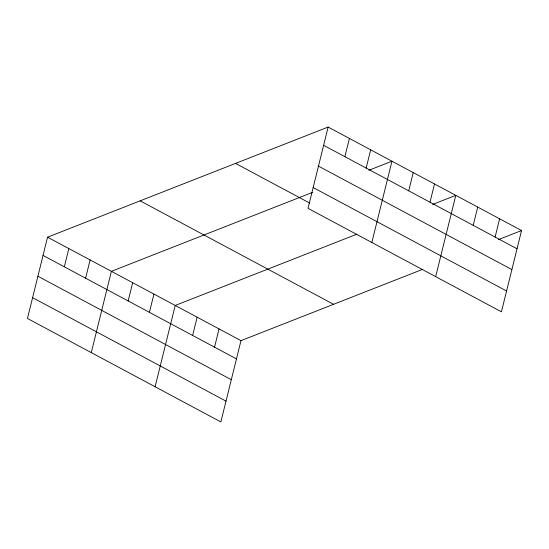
<?xml version="1.0" encoding="UTF-8"?>
<svg xmlns="http://www.w3.org/2000/svg" width="549" height="549" viewBox="0 0 549 549"><rect width="100%" height="100%" fill="white"/><g stroke="black" fill="none" stroke-linecap="round" stroke-linejoin="round"><path stroke-width="0.82" d="M328.137 127.066L308.023 208.352L501.436 311.818L521.55 230.532L328.137 127.066L47.564 237.182L27.45 318.468L220.863 421.934L240.977 340.648L422.6 269.367M64.322 266.814L68.845 248.56M85.603 278.192L90.118 259.945M91.278 352.609L111.392 271.323L312.491 192.397M128.15 300.955L132.666 282.708M149.424 312.34L153.94 294.086M155.099 386.757L175.22 305.47L356.843 234.19M192.624 335.446L197.139 317.198M214.542 347.174L219.058 328.92M344.896 156.698L349.411 138.444M366.169 168.076L370.692 149.829M371.845 242.493L391.965 161.207L368.818 170.293M408.724 190.839L413.239 172.592M429.997 202.224L434.513 183.97M435.673 276.641L455.787 195.355L432.639 204.441M473.197 225.33L477.712 207.083M495.116 237.058L499.631 218.804M498.403 239.618L521.55 230.532M323.622 145.313L517.034 248.786M318.475 166.114L511.888 269.586M313.17 187.552L506.583 291.018M235.548 163.403L309.643 203.041M140.153 200.845L333.566 304.311M47.564 237.182L240.977 340.648M43.048 255.429L236.461 358.902M37.902 276.229L231.314 379.702M32.597 297.668L226.01 401.134"/></g></svg>
